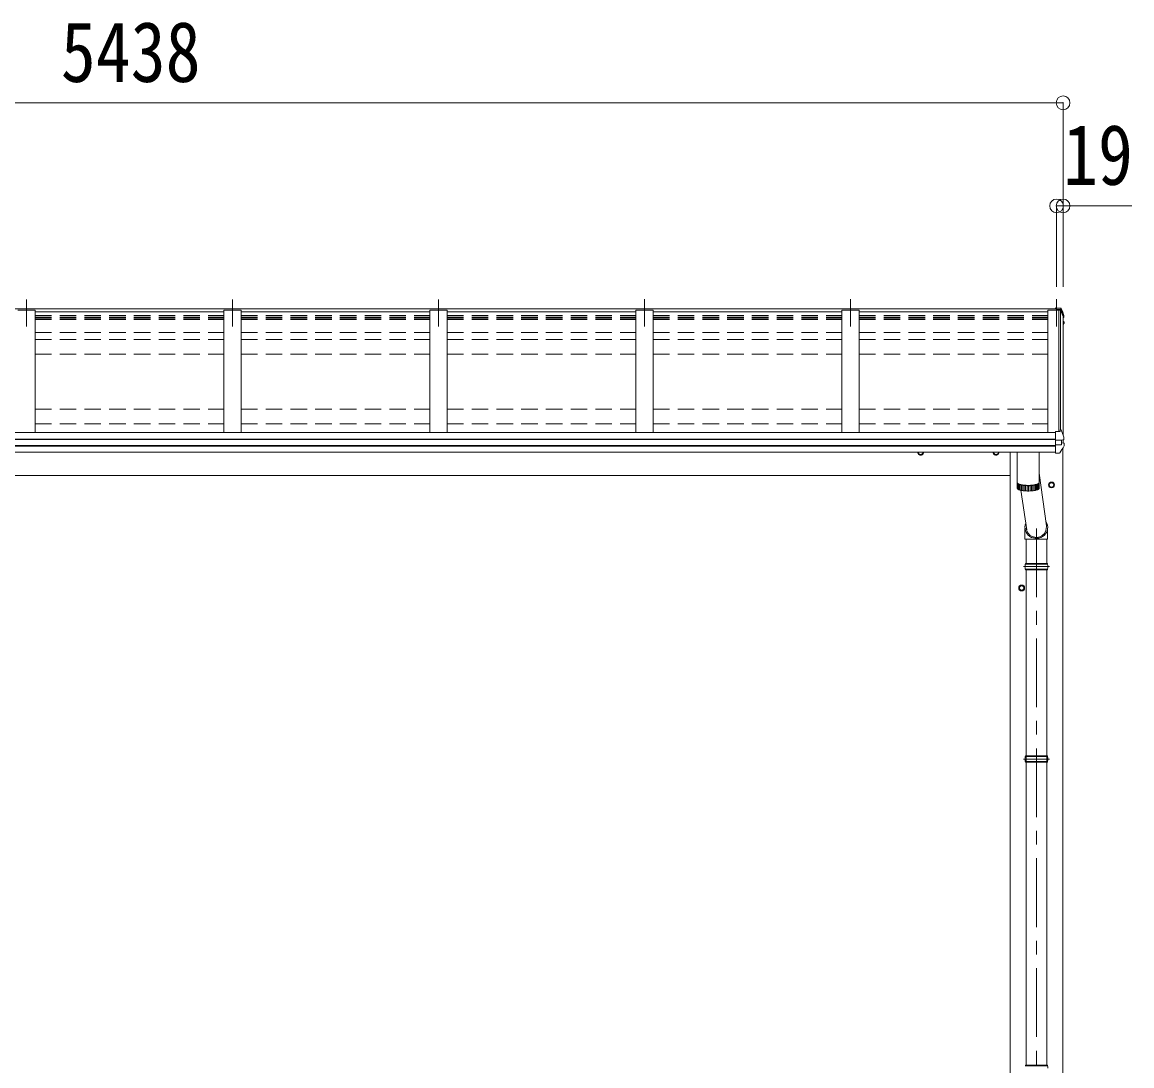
# Model space of a CAD drawing. Units: millimetres at full size, sheet at 1:40. Extents: x -11243 to 11243, y -7760 to 7760.
# Drawn here: x -5383 to -2151, y -3208 to -170 of the extents above; entities that cross this region are included whole.
import ezdxf
from ezdxf.enums import TextEntityAlignment as Align

# ---------------------------------------------------------------- set-up
doc = ezdxf.new("R2010")
doc.units = ezdxf.units.MM
doc.header["$LTSCALE"] = 40
doc.header["$PDMODE"] = 32
doc.header["$PDSIZE"] = 40
doc.linetypes.add('CHAIN1', pattern=[8, 5, -1, 1, -1])
doc.linetypes.add('DASHED1', pattern=[1.8, 1.2, -0.6])
for name, color, linetype, lineweight in [('0-1_本体', 5, 'CHAIN1', 9), ('0-3_ELV2', 4, 'Continuous', 9), ('0-6_OTH_LINE', 6, 'Continuous', 9), ('0-9_OUTLINE', 7, 'Continuous', 9)]:
    doc.layers.add(name, color=color, linetype=linetype, lineweight=lineweight)
doc.styles.add('ＭＳ ゴシック', font='')
doc.styles.get('ＭＳ ゴシック').set_extended_font_data('MS Gothic')

msp = doc.modelspace()

# ---------------------------------------------------------------- linework, layer by layer
at = {"layer": '0-1_本体'}
for p, q in [((-5370.51, -976.64), (-5370.51, -1055.9)), ((-4770.51, -976.64), (-4770.51, -1055.9)), ((-4170.51, -976.64), (-4170.51, -1055.9)), ((-3570.51, -976.25), (-3570.51, -1055.5)), ((-2970.51, -976.25), (-2970.51, -1055.5)), ((-2370.51, -976.25), (-2370.51, -1055.5)), ((-2429.01, -1643.72), (-2429.01, -4088.34))]:
    msp.add_line(p, q, dxfattribs=at)
at = {"layer": '0-3_ELV2'}
for p, q in [((-2373.51, -1001.66), (-2359.35, -1002.44)), ((-2373.51, -1004.52), (-2373.51, -1001.67)), ((-5345.51, -1007.8), (-5395.51, -1007.8)), ((-5345.51, -1007.8), (-5345.51, -1364.06)), ((-5345.51, -1013.2), (-4795.51, -1013.2)), ((-4745.51, -1007.8), (-4795.51, -1007.8)), ((-4795.51, -1007.8), (-4795.51, -1364.06)), ((-4745.51, -1007.8), (-4745.51, -1364.06)), ((-4745.51, -1013.2), (-4195.51, -1013.2)), ((-4145.51, -1007.8), (-4195.51, -1007.8)), ((-4195.51, -1007.8), (-4195.51, -1364.06)), ((-4145.51, -1007.8), (-4145.51, -1364.06)), ((-4145.51, -1013.2), (-3595.51, -1013.2)), ((-3545.51, -1007.8), (-3595.51, -1007.8)), ((-3595.51, -1007.8), (-3595.51, -1364.06)), ((-3545.51, -1007.8), (-3545.51, -1364.06)), ((-3545.51, -1013.2), (-2995.51, -1013.2)), ((-2945.51, -1007.8), (-2995.51, -1007.8)), ((-2995.51, -1007.8), (-2995.51, -1364.06)), ((-2945.51, -1007.8), (-2945.51, -1364.06)), ((-2945.51, -1013.2), (-2395.51, -1013.2)), ((-2358.63, -1007.8), (-2395.51, -1007.8)), ((-2395.51, -1007.8), (-2395.51, -1364.06)), ((-2370.51, -1004.52), (-2373.51, -1004.52)), ((-2370.51, -1004.52), (-2370.51, -1007.75)), ((-2370.51, -1007.8), (-2370.51, -1004.53)), ((-2370.51, -1006.76), (-2359.68, -1007.37)), ((-2359.68, -1007.75), (-2370.51, -1007.75)), ((-2364.21, -1361.49), (-2364.21, -1007.8)), ((-2359.68, -1007.37), (-2359.31, -1004.89)), ((-2359.68, -1007.37), (-2359.68, -1007.8)), ((-2359.53, -1007.58), (-2359.31, -1006.1)), ((-2358.33, -1007.65), (-2359.53, -1007.58)), ((-2351.51, -1026.36), (-2358.63, -1007.8)), ((-2358.51, -1008.12), (-2358.51, -1356.12)), ((-2351.51, -1026.36), (-2351.51, -1370.64)), ((-2351.51, -1027.39), (-2350.94, -1027.28)), ((-2351.51, -1027.74), (-2350.94, -1027.63)), ((-2350.09, -1028.98), (-2351.51, -1029.26)), ((-2349.04, -1023.69), (-2349.04, -1027.71)), ((-2351.51, -1041.04), (-2350.37, -1041.19)), ((-2351.51, -1045.06), (-2349.69, -1045.41)), ((-2350.66, -1046.75), (-2351.51, -1046.58)), ((-2348.68, -1042.31), (-2348.67, -1042.37)), ((-2348.63, -1042.64), (-2348.63, -1046.69)), ((-7767.51, -1364.06), (-2373.51, -1364.06)), ((-7767.51, -1383.59), (-2373.51, -1383.59)), ((-7767.51, -1384.49), (-2373.51, -1384.49)), ((-2373.51, -1424.51), (-2373.51, -1361.03)), ((-2373.51, -1386.35), (-2358.72, -1386.44)), ((-2357.06, -1386.35), (-2350.68, -1385.56)), ((-2356.51, -1386.28), (-2356.51, -1400.08)), ((-2351.51, -1385.66), (-2351.51, -1395.04)), ((-2349.8, -1385.42), (-2349.81, -1385.42)), ((-2349.8, -1385.42), (-2349.74, -1385.4)), ((-2348.94, -1384.42), (-2348.94, -1377.92)), ((-7767.51, -1401.73), (-2373.51, -1401.73)), ((-7767.51, -1403.7), (-2373.51, -1403.7)), ((-7767.51, -1421.72), (-2373.51, -1421.72)), ((-2506.01, -1421.72), (-2506.01, -4839.62)), ((-2373.51, -1400.21), (-2358.72, -1400)), ((-2356.51, -1394.07), (-2349.28, -1395.47)), ((-2352.01, -1409.13), (-2352.01, -4839.62)), ((-2348.47, -1402.98), (-2348.47, -1396.45)), ((-2373.51, -1424.51), (-2361.92, -1423.88)), ((-2361.13, -1423.42), (-2361.14, -1423.44)), ((-7635.01, -1489.62), (-2506.01, -1489.62))]:
    msp.add_line(p, q, dxfattribs=at)
at = {"layer": '0-3_ELV2', "linetype": 'DASHED1'}
for p, q in [((-5345.51, -1023.32), (-4795.51, -1023.32)), ((-5345.51, -1028.17), (-4795.51, -1028.17)), ((-5345.51, -1029.7), (-4795.51, -1029.7)), ((-5345.51, -1031.67), (-4795.51, -1031.67)), ((-4745.51, -1023.32), (-4195.51, -1023.32)), ((-4745.51, -1028.17), (-4195.51, -1028.17)), ((-4745.51, -1029.7), (-4195.51, -1029.7)), ((-4745.51, -1031.67), (-4195.51, -1031.67)), ((-4145.51, -1023.32), (-3595.51, -1023.32)), ((-4145.51, -1028.17), (-3595.51, -1028.17)), ((-4145.51, -1029.7), (-3595.51, -1029.7)), ((-4145.51, -1031.67), (-3595.51, -1031.67)), ((-3545.51, -1023.32), (-2995.51, -1023.32)), ((-3545.51, -1028.17), (-2995.51, -1028.17)), ((-3545.51, -1029.7), (-2995.51, -1029.7)), ((-3545.51, -1031.67), (-2995.51, -1031.67)), ((-2945.51, -1023.32), (-2395.51, -1023.32)), ((-2945.51, -1028.17), (-2395.51, -1028.17)), ((-2945.51, -1029.7), (-2395.51, -1029.7)), ((-2945.51, -1031.67), (-2395.51, -1031.67)), ((-5345.51, -1035.44), (-4795.51, -1035.44)), ((-4745.51, -1035.44), (-4195.51, -1035.44)), ((-4145.51, -1035.44), (-3595.51, -1035.44)), ((-3545.51, -1035.44), (-2995.51, -1035.44)), ((-2945.51, -1035.44), (-2395.51, -1035.44)), ((-5345.51, -1072.74), (-4795.51, -1072.74)), ((-5345.51, -1093.9), (-4795.51, -1093.9)), ((-4745.51, -1072.74), (-4195.51, -1072.74)), ((-4745.51, -1093.9), (-4195.51, -1093.9)), ((-4145.51, -1072.74), (-3595.51, -1072.74)), ((-4145.51, -1093.9), (-3595.51, -1093.9)), ((-3545.51, -1072.74), (-2995.51, -1072.74)), ((-3545.51, -1093.9), (-2995.51, -1093.9)), ((-2945.51, -1072.74), (-2395.51, -1072.74)), ((-2945.51, -1093.9), (-2395.51, -1093.9)), ((-5345.51, -1136.41), (-4795.51, -1136.41)), ((-4745.51, -1136.41), (-4195.51, -1136.41)), ((-4145.51, -1136.41), (-3595.51, -1136.41)), ((-3545.51, -1136.41), (-2995.51, -1136.41)), ((-2945.51, -1136.41), (-2395.51, -1136.41)), ((-5345.51, -1296.69), (-4795.51, -1296.69)), ((-4745.51, -1296.69), (-4195.51, -1296.69)), ((-4145.51, -1296.69), (-3595.51, -1296.69)), ((-3545.51, -1296.69), (-2995.51, -1296.69)), ((-2945.51, -1296.69), (-2395.51, -1296.69)), ((-5345.51, -1339.2), (-4795.51, -1339.2)), ((-4745.51, -1339.2), (-4195.51, -1339.2)), ((-4145.51, -1339.2), (-3595.51, -1339.2)), ((-3545.51, -1339.2), (-2995.51, -1339.2)), ((-2945.51, -1339.2), (-2395.51, -1339.2))]:
    msp.add_line(p, q, dxfattribs=at)
at = {"layer": '0-3_ELV2'}
for points in [[(-7770.51, -1007.8), (-7770.51, -1004.53), (-2370.51, -1004.53)], [(-2373.51, -1004.1), (-2359.31, -1004.89), (-2359.31, -1006.1), (-2358.19, -1006.16)], [(-2359.61, -1007.8), (-2359.53, -1007.24), (-2359.53, -1007.58)], [(-2356.7, -1003.65), (-2352.46, -1014.26), (-2349.11, -1023.2), (-2349.05, -1023.47), (-2349.04, -1023.54)], [(-2356.7, -1007.22), (-2355.71, -1009.71), (-2354.72, -1012.2), (-2353.76, -1014.7), (-2352.8, -1017.21), (-2351.86, -1019.72), (-2350.93, -1022.23), (-2350.01, -1024.75), (-2349.11, -1027.28)], [(-2349.04, -1023.54), (-2349.04, -1023.64), (-2349.04, -1023.7)], [(-2348.81, -1047.33), (-2350.27, -1049.87), (-2351.51, -1052)], [(-2348.67, -1042.32), (-2348.64, -1042.5), (-2348.64, -1042.63)], [(-2373.51, -1361.03), (-2359.51, -1361.71), (-2359.51, -1356.07), (-2357.75, -1356.16)], [(-2356.87, -1356.78), (-2355.84, -1359.36), (-2354.82, -1361.95), (-2353.81, -1364.54), (-2352.82, -1367.14), (-2351.84, -1369.74), (-2350.88, -1372.35), (-2349.93, -1374.97), (-2348.99, -1377.59)], [(-2357.06, -1386.35), (-2357.31, -1386.38), (-2357.46, -1386.39)], [(-2352.29, -1385.65), (-2351.05, -1385.6), (-2349.81, -1385.42)], [(-2348.99, -1377.59), (-2348.94, -1377.8), (-2348.94, -1377.92)], [(-2766.5, -1429.42), (-2773, -1425.67), (-2773, -1421.72)], [(-2766.5, -1429.42), (-2760, -1425.67), (-2760, -1421.72)], [(-2546.51, -1429.42), (-2553.01, -1425.67), (-2553.01, -1421.72)], [(-2546.51, -1429.42), (-2540.01, -1425.67), (-2540.01, -1421.72)], [(-2385.01, -1524.42), (-2391.51, -1520.67), (-2391.51, -1513.16), (-2385.01, -1509.41)], [(-2385.01, -1524.42), (-2378.51, -1520.67), (-2378.51, -1513.16), (-2385.01, -1509.41)], [(-2472.01, -1824.42), (-2478.51, -1820.67), (-2478.51, -1813.16), (-2472.01, -1809.41)], [(-2472.01, -1824.42), (-2465.51, -1820.67), (-2465.51, -1813.16), (-2472.01, -1809.41)]]:
    msp.add_lwpolyline(points, dxfattribs=at)
for centre, radius in [((-2385.01, -1516.91), 8.5), ((-2385.01, -1516.91), 7.7), ((-2385.01, -1516.91), 6.5), ((-2472.01, -1816.91), 8.5), ((-2472.01, -1816.91), 7.7), ((-2472.01, -1816.91), 6.5)]:
    msp.add_circle(centre, radius, dxfattribs=at)
for centre, radius, start, end in [((-2358.93, -1005.02), 2.62, 31.83445, 99.24), ((-2358.35, -1007.95), 0.3, 21.99494, 87.04231), ((-2358.28, -1007.85), 1.7, 22.00225, 87.0423), ((-2820.44, -1194.21), 498.52, 19.56907, 21.95354), ((-2351, -1026.98), 0.3, 280.95393, 327.06409), ((-2351, -1027.33), 0.299, 280.88931, 19.51522), ((-2350.33, -1027.71), 1.3, 280.88938, 19.44863), ((-2783.27, -798.43), 499.04, 329.90411, 330.14673), ((-2783.27, -798.78), 499.04, 329.90411, 330.14673), ((-2350.71, -1047.04), 0.299, 330.19129, 79.12168), ((-2350.39, -1043.52), 2.32, 60.30373, 87.34859), ((-2349.94, -1042.59), 1.3, 10.02543, 80.23195), ((-2349.93, -1046.69), 1.3, 330.27138, 79.1216), ((-2357.8, -1357.16), 1, 22.05378, 87.04045), ((-2349.94, -1384.42), 1, 281.45361, 0), ((-2766.5, -1421.91), 8.5, 178.68472, 1.31528), ((-2766.5, -1421.91), 7.7, 178.54804, 1.45196), ((-2766.5, -1421.91), 6.5, 178.27976, 1.72024), ((-2546.51, -1421.91), 8.5, 178.68482, 1.31518), ((-2546.51, -1421.91), 7.7, 178.54815, 1.45185), ((-2546.51, -1421.91), 6.5, 178.27991, 1.72009), ((-2743.41, -1169.28), 459.05, 326.38357, 329.32444), ((-2356.17, -1383.73), 16.37, 265.48312, 268.58725), ((-2349.46, -1396.45), 0.998, 0.05121, 79.086), ((-2349.47, -1402.98), 1, 329.32149, 0), ((-2361.98, -1422.89), 1, 273.10735, 326.38063)]:
    msp.add_arc(centre, radius, start, end, dxfattribs=at)
for centre, major_axis, ratio, start_param, end_param in [((-2357.36, -1378.83), (-9.96, -2.12), 0.734427, 1.2806875, 1.4059912), ((-2357.36, -1407.61), (-9.97, 1.96), 0.736539, 4.8664216, 4.9917253), ((-2357.51, -1399.88), (-1, 0.195), 0.067217, 2.8005545, 3.1546872)]:
    msp.add_ellipse(centre, major_axis=major_axis, ratio=ratio, start_param=start_param, end_param=end_param, dxfattribs=at)
at = {"layer": '0-6_OTH_LINE'}
for p, q in [((-7789.51, -404.53), (-2351.51, -404.53)), ((-2351.51, -404.53), (-2351.51, -940)), ((-2370.51, -704.53), (-2370.51, -940)), ((-2370.51, -704.53), (-2351.51, -704.53)), ((-2351.51, -704.53), (-2351.51, -940)), ((-2351.51, -704.53), (-2151.29, -704.53))]:
    msp.add_line(p, q, dxfattribs=at)
for p in [(-2351.51, -404.53), (-2370.51, -704.53), (-2351.51, -704.53)]:
    msp.add_point(p, dxfattribs=at)
at = {"layer": '0-9_OUTLINE'}
for p, q in [((-2485.01, -1421.72), (-2485.01, -1509.82)), ((-2421.01, -1509.82), (-2421.01, -1421.72)), ((-2421.01, -1482.59), (-2399.36, -1635.82)), ((-2485.01, -1510.79), (-2485.01, -1526.25)), ((-2484.42, -1527.8), (-2484.42, -1512.34)), ((-2483.19, -1513.53), (-2483.19, -1528.98)), ((-2481.38, -1530.07), (-2481.38, -1514.62)), ((-2479.01, -1515.62), (-2479.01, -1531.07)), ((-2476.14, -1531.97), (-2476.14, -1516.51)), ((-2472.83, -1532.75), (-2472.83, -1517.29)), ((-2469.12, -1517.94), (-2469.12, -1533.4)), ((-2465.11, -1518.45), (-2465.11, -1533.91)), ((-2460.87, -1518.82), (-2460.87, -1534.27)), ((-2443.24, -1518.67), (-2443.24, -1534.13)), ((-2439.1, -1518.24), (-2439.1, -1533.7)), ((-2435.23, -1517.67), (-2435.23, -1533.13)), ((-2431.71, -1516.97), (-2431.71, -1532.42)), ((-2428.61, -1516.15), (-2428.61, -1531.6)), ((-2425.99, -1515.22), (-2425.99, -1530.68)), ((-2423.89, -1514.22), (-2423.89, -1529.68)), ((-2422.36, -1513.17), (-2422.36, -1528.62)), ((-2421.01, -1526.25), (-2421.01, -1510.79)), ((-2474.71, -1532.33), (-2457.37, -1647.47)), ((-2456.47, -1519.02), (-2456.47, -1534.47)), ((-2452.01, -1519.06), (-2452.01, -1534.52)), ((-2447.57, -1518.95), (-2447.57, -1534.4)), ((-2462.4, -1643.21), (-2462.4, -1674.8)), ((-2396.4, -1643.62), (-2396.4, -1674.8)), ((-2396.4, -1674.8), (-2462.4, -1674.8)), ((-2459.01, -1674.8), (-2459.01, -1745.67)), ((-2399.01, -1674.8), (-2399.01, -1745.67)), ((-2467.01, -1754.67), (-2391.01, -1754.67)), ((-2461.61, -1747.67), (-2396.41, -1747.67)), ((-2461.61, -1761.67), (-2396.41, -1761.67)), ((-2461.01, -1745.67), (-2397.01, -1745.67)), ((-2461.01, -1745.67), (-2461.01, -1747.67)), ((-2461.01, -1761.67), (-2461.01, -1763.67)), ((-2461.01, -1763.67), (-2397.01, -1763.67)), ((-2459.01, -1763.67), (-2459.01, -3205.64)), ((-2399.01, -1763.67), (-2399.01, -3205.64)), ((-2397.01, -1745.67), (-2397.01, -1747.67)), ((-2397.01, -1761.67), (-2397.01, -1763.67)), ((-2467.01, -2314.64), (-2391.01, -2314.64)), ((-2461.61, -2307.64), (-2396.41, -2307.64)), ((-2461.61, -2321.64), (-2396.41, -2321.64)), ((-2461.01, -2305.64), (-2397.01, -2305.64)), ((-2461.01, -2305.64), (-2461.01, -2307.64)), ((-2461.01, -2321.64), (-2461.01, -2323.64)), ((-2461.01, -2323.64), (-2397.01, -2323.64)), ((-2397.01, -2305.64), (-2397.01, -2307.64)), ((-2397.01, -2321.64), (-2397.01, -2323.64)), ((-2461.61, -3207.64), (-2396.41, -3207.64)), ((-2461.01, -3205.64), (-2397.01, -3205.64)), ((-2461.01, -3205.64), (-2461.01, -3207.64)), ((-2397.01, -3205.64), (-2397.01, -3207.64))]:
    msp.add_line(p, q, dxfattribs=at)
for points in [[(-2485.01, -1509.82), (-2485.01, -1509.96), (-2484.9, -1510.52), (-2484.64, -1511.08), (-2484.24, -1511.63), (-2483.7, -1512.17), (-2483.02, -1512.7), (-2482.2, -1513.22), (-2481.25, -1513.72), (-2480.17, -1514.21), (-2478.96, -1514.67), (-2477.64, -1515.11), (-2476.2, -1515.53), (-2474.66, -1515.92), (-2473.02, -1516.29), (-2471.29, -1516.62), (-2469.48, -1516.93), (-2467.59, -1517.2), (-2465.63, -1517.44), (-2463.62, -1517.64), (-2461.55, -1517.81), (-2459.45, -1517.94), (-2457.32, -1518.03), (-2455.17, -1518.09), (-2453.01, -1518.11)], [(-2484.96, -1510.31), (-2484.97, -1510.37), (-2485.01, -1510.93), (-2484.9, -1511.49), (-2484.64, -1512.04), (-2484.24, -1512.59), (-2483.7, -1513.14), (-2483.02, -1513.67), (-2482.2, -1514.18), (-2481.25, -1514.69), (-2480.17, -1515.17), (-2478.96, -1515.64), (-2477.64, -1516.08), (-2476.2, -1516.5), (-2474.66, -1516.89), (-2473.02, -1517.25), (-2471.29, -1517.59), (-2469.48, -1517.89), (-2467.59, -1518.16), (-2465.63, -1518.4), (-2463.62, -1518.6), (-2461.55, -1518.77), (-2459.45, -1518.9), (-2457.32, -1519), (-2455.17, -1519.05), (-2453.01, -1519.07)], [(-2483.3, -1512.49), (-2482.86, -1512.96), (-2482.22, -1513.48), (-2481.44, -1513.99), (-2480.53, -1514.48), (-2479.5, -1514.96), (-2478.34, -1515.42), (-2477.06, -1515.85), (-2475.67, -1516.27), (-2474.17, -1516.65), (-2472.57, -1517.01), (-2470.89, -1517.35), (-2469.12, -1517.65), (-2467.27, -1517.91), (-2465.36, -1518.15), (-2463.39, -1518.35), (-2461.37, -1518.52), (-2459.32, -1518.65), (-2457.23, -1518.74), (-2455.13, -1518.8), (-2453.01, -1518.81)], [(-2453.01, -1518.11), (-2450.85, -1518.09), (-2448.7, -1518.03), (-2446.57, -1517.94), (-2444.47, -1517.81), (-2442.4, -1517.64), (-2440.39, -1517.44), (-2438.43, -1517.2), (-2436.54, -1516.93), (-2434.73, -1516.62), (-2433, -1516.29), (-2431.36, -1515.92), (-2429.82, -1515.53), (-2428.38, -1515.11), (-2427.06, -1514.67), (-2425.85, -1514.21), (-2424.77, -1513.72), (-2423.82, -1513.22), (-2423, -1512.7), (-2422.32, -1512.17), (-2421.78, -1511.63), (-2421.38, -1511.08), (-2421.12, -1510.52), (-2421.01, -1509.96), (-2421.01, -1509.82)], [(-2453.01, -1519.07), (-2450.85, -1519.05), (-2448.7, -1519), (-2446.57, -1518.9), (-2444.47, -1518.77), (-2442.4, -1518.6), (-2440.39, -1518.4), (-2438.43, -1518.16), (-2436.54, -1517.89), (-2434.73, -1517.59), (-2433, -1517.25), (-2431.36, -1516.89), (-2429.82, -1516.5), (-2428.38, -1516.08), (-2427.06, -1515.64), (-2425.85, -1515.17), (-2424.77, -1514.69), (-2423.82, -1514.18), (-2423, -1513.67), (-2422.32, -1513.14), (-2421.78, -1512.59), (-2421.38, -1512.04), (-2421.12, -1511.49), (-2421.01, -1510.93), (-2421.05, -1510.37), (-2421.06, -1510.31)], [(-2453.01, -1518.81), (-2450.89, -1518.8), (-2448.79, -1518.74), (-2446.7, -1518.65), (-2444.65, -1518.52), (-2442.63, -1518.35), (-2440.66, -1518.15), (-2438.75, -1517.91), (-2436.9, -1517.65), (-2435.13, -1517.35), (-2433.45, -1517.01), (-2431.85, -1516.65), (-2430.35, -1516.27), (-2428.96, -1515.85), (-2427.68, -1515.42), (-2426.52, -1514.96), (-2425.49, -1514.48), (-2424.58, -1513.99), (-2423.8, -1513.48), (-2423.16, -1512.96), (-2422.72, -1512.49)], [(-2485.01, -1526.25), (-2485.01, -1526.39), (-2484.9, -1526.94), (-2484.64, -1527.5), (-2484.24, -1528.05), (-2483.7, -1528.59), (-2483.02, -1529.12), (-2482.2, -1529.64), (-2481.25, -1530.14), (-2480.17, -1530.63), (-2478.96, -1531.09), (-2477.64, -1531.53), (-2476.2, -1531.95), (-2474.66, -1532.34), (-2473.02, -1532.71), (-2471.29, -1533.04), (-2469.48, -1533.35), (-2467.59, -1533.62), (-2465.63, -1533.86), (-2463.62, -1534.06), (-2461.55, -1534.23), (-2459.45, -1534.36), (-2457.32, -1534.45), (-2455.17, -1534.51), (-2453.01, -1534.53)], [(-2453.01, -1534.53), (-2450.85, -1534.51), (-2448.7, -1534.45), (-2446.57, -1534.36), (-2444.47, -1534.23), (-2442.4, -1534.06), (-2440.39, -1533.86), (-2438.43, -1533.62), (-2436.54, -1533.35), (-2434.73, -1533.04), (-2433, -1532.71), (-2431.36, -1532.34), (-2429.82, -1531.95), (-2428.38, -1531.53), (-2427.06, -1531.09), (-2425.85, -1530.63), (-2424.77, -1530.14), (-2423.82, -1529.64), (-2423, -1529.12), (-2422.32, -1528.59), (-2421.78, -1528.05), (-2421.38, -1527.5), (-2421.12, -1526.94), (-2421.01, -1526.39), (-2421.01, -1526.25)]]:
    msp.add_lwpolyline(points, dxfattribs=at)
for centre, start, end in [((-2434.76, -1754.67), 165.38919, 194.61079), ((-2423.26, -1754.67), 0, 14.61083), ((-2423.26, -1754.67), 345.38917, 0), ((-2434.76, -2314.64), 165.38919, 194.61079), ((-2423.26, -2314.64), 0, 14.61083), ((-2423.26, -2314.64), 345.38917, 0), ((-2423.26, -3214.64), 0, 14.61083)]:
    msp.add_arc(centre, 27.75, start, end, dxfattribs=at)
for centre, major_axis, ratio, start_param, end_param in [((-2429.4, -1640.12), (-33, -3.09), 0.972144, 5.8034438, 9.8593375), ((-2429.33, -1640.11), (-2.75, 29.4), 0.995638, 1.5707963, 4.7150999)]:
    msp.add_ellipse(centre, major_axis=major_axis, ratio=ratio, start_param=start_param, end_param=end_param, dxfattribs=at)

# ---------------------------------------------------------------- texts
at = {"layer": '0-6_OTH_LINE', "color": 7, "style": 'ＭＳ ゴシック', "width": 0.85}
for s, p in [('5438', (-5270.51, -396.53)), ('19', (-2351.61, -696.11))]:
    msp.add_text(s, height=176, dxfattribs=at).set_placement(p, align=Align.BOTTOM_LEFT)

doc.saveas('drawing.dxf')
